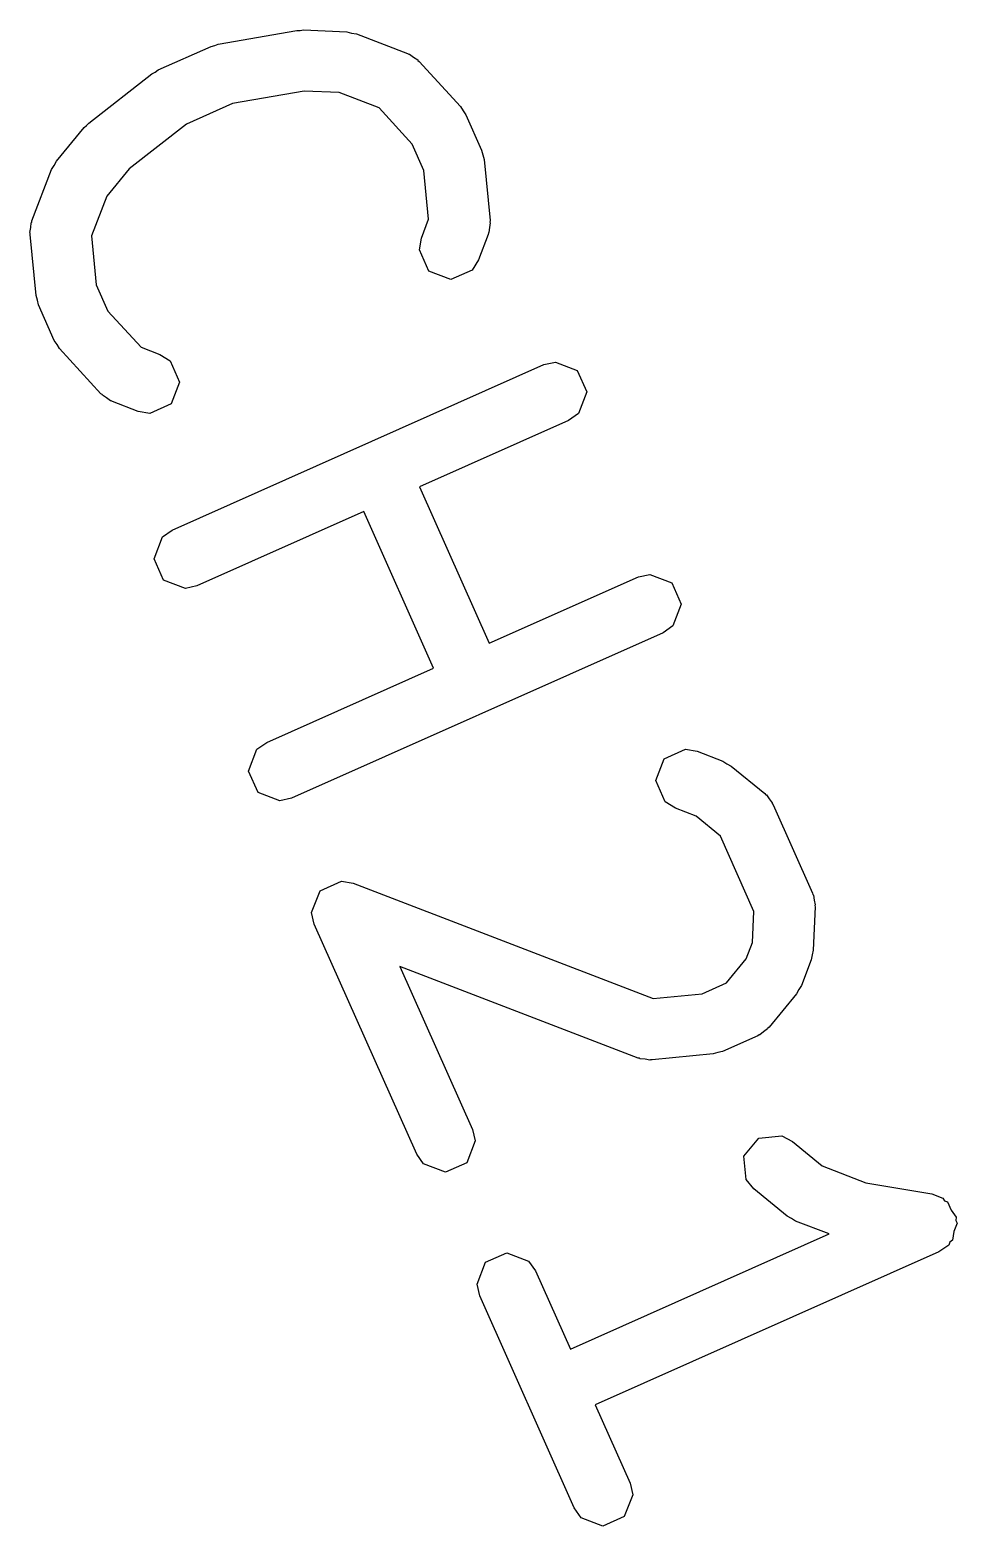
# Model space of a CAD drawing. Extents: x 99 to 216, y -134 to -70.
# Drawn here: x 122.299 to 124.122, y -124.535 to -121.592 of the extents above; entities that cross this region are included whole.
import ezdxf

# ---------------------------------------------------------------- set-up
doc = ezdxf.new("R2010")
doc.units = 0
doc.layers.add('BLACK', color=7, linetype='CONTINUOUS')

msp = doc.modelspace()

# ---------------------------------------------------------------- linework, layer by layer
at = {"layer": 'BLACK', "linetype": 'CONTINUOUS'}
for p, q in [((122.669423, -121.619675), (122.824124, -121.592498)), ((122.824124, -121.592498), (122.830694, -121.592645)), ((122.830694, -121.592645), (122.837191, -121.591653)), ((122.837191, -121.591653), (122.922289, -121.595466)), ((122.922289, -121.595466), (122.931626, -121.597762)), ((122.931626, -121.597762), (122.941106, -121.599391)), ((122.941106, -121.599391), (123.041699, -121.638005)), ((122.550994, -121.670442), (122.6554, -121.623957)), ((122.6554, -121.623957), (122.662572, -121.622333)), ((122.662572, -121.622333), (122.669423, -121.619675)), ((123.041699, -121.638005), (123.04424, -121.639608)), ((123.04424, -121.639608), (123.045616, -121.63967)), ((123.045616, -121.63967), (123.053361, -121.645363)), ((123.053361, -121.645363), (123.061499, -121.650497)), ((123.061499, -121.650497), (123.062059, -121.651755)), ((123.062059, -121.651755), (123.06448, -121.653535)), ((123.06448, -121.653535), (123.145765, -121.742445)), ((122.414717, -121.774777), (122.53843, -121.677997)), ((122.53843, -121.677997), (122.54499, -121.674684)), ((122.54499, -121.674684), (122.550994, -121.670442)), ((122.838397, -121.711827), (122.69746, -121.736586)), ((122.907191, -121.71491), (122.838397, -121.711827)), ((122.985471, -121.744958), (122.907191, -121.71491)), ((122.69746, -121.736586), (122.606547, -121.777065)), ((123.050628, -121.816228), (122.985471, -121.744958)), ((123.145765, -121.742445), (123.150742, -121.750668)), ((123.150742, -121.750668), (123.156295, -121.758525)), ((123.156295, -121.758525), (123.187284, -121.828128)), ((122.351237, -121.849714), (122.405345, -121.783923)), ((122.405345, -121.783923), (122.410429, -121.779758)), ((122.410429, -121.779758), (122.414717, -121.774777)), ((122.606547, -121.777065), (122.493842, -121.865234)), ((123.073699, -121.868043), (123.050628, -121.816228)), ((123.187284, -121.828128), (123.189407, -121.837511)), ((123.189407, -121.837511), (123.192189, -121.846715)), ((123.192189, -121.846715), (123.203871, -121.966615)), ((122.302949, -121.966917), (122.341563, -121.866324)), ((122.341563, -121.866324), (122.346697, -121.858185)), ((122.346697, -121.858185), (122.351237, -121.849714)), ((122.493842, -121.865234), (122.450103, -121.918417)), ((123.083063, -121.964153), (123.073699, -121.868043)), ((122.450103, -121.918417), (122.420054, -121.996698)), ((123.068832, -122.001228), (123.083063, -121.964153)), ((122.298984, -121.98999), (122.300614, -121.980504)), ((122.299544, -121.991248), (122.298984, -121.98999)), ((122.299247, -121.994237), (122.299544, -121.991248)), ((122.300614, -121.980504), (122.301566, -121.970942)), ((122.301566, -121.970942), (122.302439, -121.969879)), ((122.302439, -121.969879), (122.302949, -121.966917)), ((123.200169, -121.993935), (123.180862, -122.044232)), ((123.200677, -121.990973), (123.200169, -121.993935)), ((123.201552, -121.989911), (123.200677, -121.990973)), ((123.202503, -121.980348), (123.201552, -121.989911)), ((123.204134, -121.970863), (123.202503, -121.980348)), ((123.203871, -121.966615), (123.203573, -121.969604)), ((123.203573, -121.969604), (123.204134, -121.970863)), ((122.310929, -122.114138), (122.299247, -121.994237)), ((122.420054, -121.996698), (122.429418, -122.092808)), ((123.064867, -122.024301), (123.068832, -122.001228)), ((123.083546, -122.066253), (123.064867, -122.024301)), ((123.180862, -122.044232), (123.16837, -122.064031)), ((123.126418, -122.08271), (123.083546, -122.066253)), ((123.16837, -122.064031), (123.126418, -122.08271)), ((122.429418, -122.092808), (122.452489, -122.144624)), ((122.313709, -122.123337), (122.310929, -122.114138)), ((122.315833, -122.132723), (122.313709, -122.123337)), ((122.346823, -122.202327), (122.315833, -122.132723)), ((122.452489, -122.144624), (122.517646, -122.215893)), ((122.352373, -122.21018), (122.346823, -122.202327)), ((122.357353, -122.218408), (122.352373, -122.21018)), ((122.438638, -122.307318), (122.357353, -122.218408)), ((122.517646, -122.215893), (122.55472, -122.230125)), ((122.55472, -122.230125), (122.574519, -122.242617)), ((122.574519, -122.242617), (122.593197, -122.284569)), ((122.578663, -122.575532), (123.309499, -122.250143)), ((123.309499, -122.250143), (123.332333, -122.244976)), ((123.332333, -122.244976), (123.375205, -122.261433)), ((122.593197, -122.284569), (122.576741, -122.327441)), ((123.375205, -122.261433), (123.393883, -122.303385)), ((122.441059, -122.309098), (122.438638, -122.307318)), ((122.44162, -122.310356), (122.441059, -122.309098)), ((122.449752, -122.315487), (122.44162, -122.310356)), ((122.457502, -122.321183), (122.449752, -122.315487)), ((123.393883, -122.303385), (123.377426, -122.346257)), ((122.458877, -122.321244), (122.457502, -122.321183)), ((122.461419, -122.322848), (122.458877, -122.321244)), ((122.511716, -122.342155), (122.461419, -122.322848)), ((122.534788, -122.34612), (122.511716, -122.342155)), ((122.576741, -122.327441), (122.534788, -122.34612)), ((123.377426, -122.346257), (123.358308, -122.359769)), ((123.358308, -122.359769), (123.065103, -122.490311)), ((123.065103, -122.490311), (123.202231, -122.798306)), ((122.955477, -122.53912), (122.627471, -122.685158)), ((123.092605, -122.847115), (122.955477, -122.53912)), ((122.559544, -122.589044), (122.578663, -122.575532)), ((122.543087, -122.631916), (122.559544, -122.589044)), ((122.561766, -122.673868), (122.543087, -122.631916)), ((123.202231, -122.798306), (123.495436, -122.667764)), ((123.495436, -122.667764), (123.51827, -122.662597)), ((123.51827, -122.662597), (123.561142, -122.679054)), ((122.604638, -122.690325), (122.561766, -122.673868)), ((122.627471, -122.685158), (122.604638, -122.690325)), ((123.561142, -122.679054), (123.57982, -122.721006)), ((123.57982, -122.721006), (123.563363, -122.763878)), ((123.544245, -122.77739), (122.813408, -123.102779)), ((123.563363, -122.763878), (123.544245, -122.77739)), ((122.7646, -122.993153), (123.092605, -122.847115)), ((122.745481, -123.006665), (122.7646, -122.993153)), ((122.729024, -123.049537), (122.745481, -123.006665)), ((123.546166, -123.025481), (123.588118, -123.006802)), ((123.588118, -123.006802), (123.611191, -123.010767)), ((123.611191, -123.010767), (123.661488, -123.030074)), ((122.747703, -123.091489), (122.729024, -123.049537)), ((123.529709, -123.068353), (123.546166, -123.025481)), ((123.661488, -123.030074), (123.669623, -123.035207)), ((123.669623, -123.035207), (123.678098, -123.039748)), ((123.678098, -123.039748), (123.743889, -123.093856)), ((123.548388, -123.110305), (123.529709, -123.068353)), ((122.790575, -123.107946), (122.747703, -123.091489)), ((122.813408, -123.102779), (122.790575, -123.107946)), ((123.568187, -123.122797), (123.548388, -123.110305)), ((123.743889, -123.093856), (123.745793, -123.096181)), ((123.745793, -123.096181), (123.747079, -123.096675)), ((123.747079, -123.096675), (123.752628, -123.104527)), ((123.752628, -123.104527), (123.758722, -123.111968)), ((123.758722, -123.111968), (123.758855, -123.113338)), ((123.609394, -123.138614), (123.568187, -123.122797)), ((123.656725, -123.17754), (123.609394, -123.138614)), ((123.758855, -123.113338), (123.76059, -123.115793)), ((123.76059, -123.115793), (123.838063, -123.289802)), ((123.722676, -123.32567), (123.656725, -123.17754)), ((122.852982, -123.327951), (122.869439, -123.285078)), ((122.869439, -123.285078), (122.911391, -123.2664)), ((122.911391, -123.2664), (122.934464, -123.270365)), ((122.934464, -123.270365), (123.524798, -123.496973)), ((123.838063, -123.289802), (123.838726, -123.292733)), ((123.838726, -123.292733), (123.839655, -123.293749)), ((123.84319, -123.316891), (123.839378, -123.401989)), ((123.839655, -123.293749), (123.841106, -123.303251)), ((123.841106, -123.303251), (123.84323, -123.312635)), ((123.84323, -123.312635), (123.842736, -123.31392)), ((123.842736, -123.31392), (123.84319, -123.316891)), ((122.858149, -123.350784), (122.852982, -123.327951)), ((123.719933, -123.386891), (123.722676, -123.32567)), ((123.05958, -123.803206), (122.858149, -123.350784)), ((123.707605, -123.419009), (123.719933, -123.386891)), ((123.839378, -123.401989), (123.837082, -123.411325)), ((123.495017, -123.614079), (123.026692, -123.434305)), ((123.026692, -123.434305), (123.169206, -123.754397)), ((123.668678, -123.466339), (123.707605, -123.419009)), ((123.835453, -123.420806), (123.816146, -123.471103)), ((123.837082, -123.411325), (123.835453, -123.420806)), ((123.524798, -123.496973), (123.620908, -123.487608)), ((123.620908, -123.487608), (123.668678, -123.466339)), ((123.806472, -123.487713), (123.752363, -123.553504)), ((123.811015, -123.479234), (123.806472, -123.487713)), ((123.816146, -123.471103), (123.811015, -123.479234)), ((123.752363, -123.553504), (123.750038, -123.555407)), ((123.730426, -123.570205), (123.660823, -123.601194)), ((123.73288, -123.56847), (123.730426, -123.570205)), ((123.73425, -123.568337), (123.73288, -123.56847)), ((123.741683, -123.562249), (123.73425, -123.568337)), ((123.749545, -123.556694), (123.741683, -123.562249)), ((123.750038, -123.555407), (123.749545, -123.556694)), ((123.642238, -123.606098), (123.522338, -123.617781)), ((123.651439, -123.603317), (123.642238, -123.606098)), ((123.660823, -123.601194), (123.651439, -123.603317)), ((123.497979, -123.614588), (123.495017, -123.614079)), ((123.499042, -123.615462), (123.497979, -123.614588)), ((123.508602, -123.616413), (123.499042, -123.615462)), ((123.518089, -123.618044), (123.508602, -123.616413)), ((123.519348, -123.617483), (123.518089, -123.618044)), ((123.522338, -123.617781), (123.519348, -123.617483)), ((123.169206, -123.754397), (123.174372, -123.777231)), ((123.174372, -123.777231), (123.157915, -123.820103)), ((123.702979, -123.807317), (123.732149, -123.77185)), ((123.732149, -123.77185), (123.777855, -123.767397)), ((123.777855, -123.767397), (123.798489, -123.778454)), ((123.798489, -123.778454), (123.856759, -123.826378)), ((123.073091, -123.822324), (123.05958, -123.803206)), ((123.707432, -123.853023), (123.702979, -123.807317)), ((123.115964, -123.838781), (123.073091, -123.822324)), ((123.157915, -123.820103), (123.115964, -123.838781)), ((123.856759, -123.826378), (123.942717, -123.859374)), ((123.722265, -123.871136), (123.707432, -123.853023)), ((123.788056, -123.925245), (123.722265, -123.871136)), ((123.942717, -123.859374), (124.072255, -123.881493)), ((124.072255, -123.881493), (124.09412, -123.88986)), ((124.09412, -123.88986), (124.097689, -123.894899)), ((124.097689, -123.894899), (124.103458, -123.897114)), ((124.103458, -123.897114), (124.110565, -123.913078)), ((123.796534, -123.929788), (123.788056, -123.925245)), ((123.804666, -123.934919), (123.796534, -123.929788)), ((123.870619, -123.960236), (123.804666, -123.934919)), ((124.110565, -123.913078), (124.120663, -123.927334)), ((124.120663, -123.927334), (124.119623, -123.933422)), ((124.119623, -123.933422), (124.122136, -123.939066)), ((123.361728, -124.186809), (123.870619, -123.960236)), ((124.115874, -123.955376), (124.112934, -123.972601)), ((124.122136, -123.939066), (124.115874, -123.955376)), ((124.08656, -123.99545), (123.410536, -124.296435)), ((124.105679, -123.981938), (124.08656, -123.99545)), ((124.107892, -123.976172), (124.105679, -123.981938)), ((124.112934, -123.972601), (124.107892, -123.976172)), ((123.178371, -124.058787), (123.194828, -124.015915)), ((123.194828, -124.015915), (123.23678, -123.997236)), ((123.23678, -123.997236), (123.279652, -124.013693)), ((123.279652, -124.013693), (123.293164, -124.032812)), ((123.293164, -124.032812), (123.361728, -124.186809)), ((123.183538, -124.08162), (123.178371, -124.058787)), ((123.369475, -124.499241), (123.183538, -124.08162)), ((123.410536, -124.296435), (123.479101, -124.450433)), ((123.479101, -124.450433), (123.484268, -124.473266)), ((123.484268, -124.473266), (123.46781, -124.516138)), ((123.382986, -124.518359), (123.369475, -124.499241)), ((123.425859, -124.534816), (123.382986, -124.518359)), ((123.46781, -124.516138), (123.425859, -124.534816))]:
    msp.add_line(p, q, dxfattribs=at)

doc.saveas('drawing.dxf')
